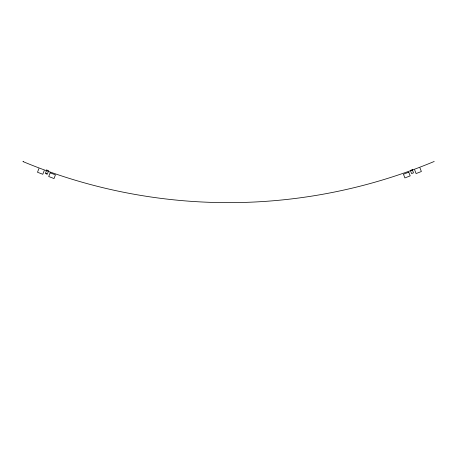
<?xml version="1.0" encoding="UTF-8"?>
<svg xmlns="http://www.w3.org/2000/svg" width="457" height="457" viewBox="0 0 457 457"><rect width="100%" height="100%" fill="white"/><g stroke="black" fill="none" stroke-linecap="round" stroke-linejoin="round"><path stroke-width="0.69" d="M38.902 168.57L37.503 172.26L42.804 174.277L44.209 170.587M46.351 173.854L46.523 173.403M23.261 161.532L22.896 161.532A534.547 534.547 0 0 0 434.099 161.515L434.15 161.647M419.943 167.833L421.377 171.512L416.087 173.574L414.653 169.895M46.717 169.998L45.386 173.5L47.311 174.231L48.642 170.729L46.717 169.998M50.127 172.837L48.722 176.528L54.029 178.544L55.434 174.854L50.127 172.837M412.288 169.713L410.375 170.461L411.586 173.563L413.499 172.815L412.288 169.713M408.758 172.198L403.468 174.254L404.902 177.933L410.192 175.871L408.758 172.198"/></g></svg>
